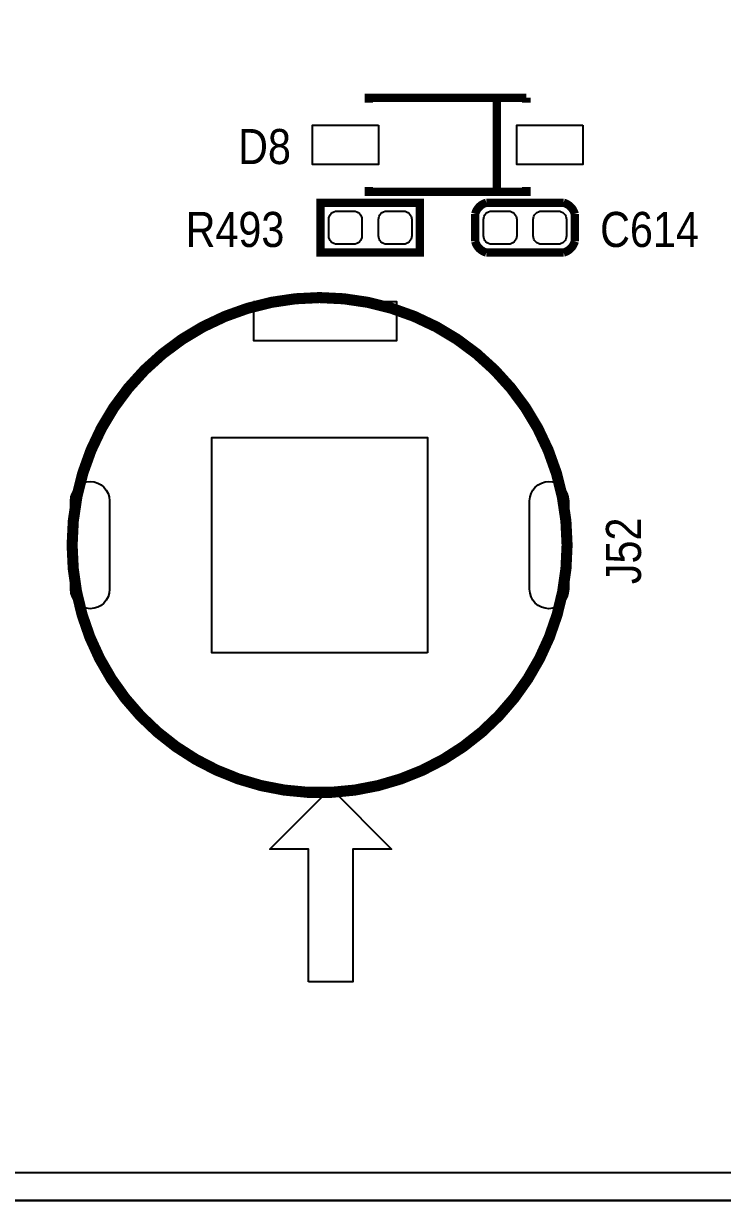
# Model space of a CAD drawing. Extents: x 35 to 236, y 10 to 166.
# Drawn here: x 66.35 to 78.99, y 10 to 31.29 of the extents above; entities that cross this region are included whole.
import ezdxf

# ---------------------------------------------------------------- set-up
doc = ezdxf.new("R2010")
doc.units = 0
for name, color, linetype in [('BG_OUTLINE', 254, 'CONTINUOUS'), ('PG_SILKSCREEN_TOP', 254, 'CONTINUOUS'), ('PIN_SOLDERMASK_TOP', 85, 'CONTINUOUS'), ('RD_SILKSCREEN_TOP', 142, 'CONTINUOUS'), ('RKI_ALL', 43, 'CONTINUOUS')]:
    doc.layers.add(name, color=color, linetype=linetype)

msp = doc.modelspace()

# ---------------------------------------------------------------- linework, layer by layer
at = {"layer": 'BG_OUTLINE'}
msp.add_lwpolyline([(35, 12), (35, 121.6358, -0.414214), (37.286, 123.9218), (41.2, 123.9218), (41.2, 157.5018), (37.286, 157.5018, -0.414214), (35, 159.7878), (35, 163, -0.414214), (37, 165), (228, 165, -0.414214), (230, 163), (230, 12, -0.414214), (228, 10), (37, 10, -0.414214)], format="xyb", close=True, dxfattribs=at)
for points in [[(228, 10), (37, 10)], [(37, 10), (228, 10)]]:
    msp.add_lwpolyline(points, dxfattribs=at)
at = {"layer": 'PG_SILKSCREEN_TOP'}
for points, const_width in [([(75.4449, 29.9499), (72.5951, 29.9499), (72.5951, 29.862)], 0.1524), ([(74.909, 28.211), (74.909, 29.989)], 0.1524), ([(75.4449, 29.862), (75.4449, 29.9499)], 0.1524), ([(72.5951, 28.338), (72.5951, 28.25), (75.4449, 28.25), (75.4449, 28.338)], 0.1524), ([(71.72, 27.8), (71.72, 28.05), (73.52, 28.05), (73.52, 27.15), (71.72, 27.15), (71.72, 27.8)], 0.15), ([(74.52, 27.85), (74.52, 27.35)], 0.15)]:
    msp.add_lwpolyline(points, dxfattribs=dict(at, const_width=const_width))
for points, const_width in [([(74.52, 27.35, 0.265564), (74.72, 27.15), (76.12, 27.15, 0.265564), (76.32, 27.35), (76.32, 27.85, 0.265564), (76.12, 28.05), (74.72, 28.05, 0.265564), (74.52, 27.85)], 0.15), ([(76.1822, 21.8568, 0.999998), (67.2263, 21.8568, 1.000002), (76.1822, 21.8568)], 0.2007)]:
    msp.add_lwpolyline(points, format="xyb", dxfattribs=dict(at, const_width=const_width))
for points in [[(70.5054, 26.256), (70.5054, 25.5575), (73.1038, 25.5575), (73.1038, 26.256)], [(71.5036, 13.9574), (71.5036, 16.3577), (70.8051, 16.3577), (71.9049, 17.4575), (73.0047, 16.3577), (72.3037, 16.3577), (72.3037, 13.9574)]]:
    msp.add_lwpolyline(points, close=True, dxfattribs=at)
at = {"layer": 'PIN_SOLDERMASK_TOP'}
for points in [[(72.767, 29.4556), (72.767, 28.7444), (71.5732, 28.7444), (71.5732, 29.4556)], [(76.4668, 29.4556), (76.4668, 28.7444), (75.273, 28.7444), (75.273, 29.4556)], [(73.6538, 19.9074), (69.7549, 19.9074), (69.7549, 23.8062), (73.6538, 23.8062)]]:
    msp.add_lwpolyline(points, close=True, dxfattribs=at)
for points in [[(72.32, 27.3), (72.02, 27.3, -0.414214), (71.87, 27.45), (71.87, 27.75, -0.414214), (72.02, 27.9), (72.32, 27.9, -0.414214), (72.47, 27.75), (72.47, 27.45, -0.414214)], [(73.22, 27.3), (72.92, 27.3, -0.414214), (72.77, 27.45), (72.77, 27.75, -0.414214), (72.92, 27.9), (73.22, 27.9, -0.414214), (73.37, 27.75), (73.37, 27.45, -0.414214)], [(74.82, 27.9), (75.12, 27.9, -0.414214), (75.27, 27.75), (75.27, 27.45, -0.414214), (75.12, 27.3), (74.82, 27.3, -0.414214), (74.67, 27.45), (74.67, 27.75, -0.414214)], [(75.72, 27.9), (76.02, 27.9, -0.414214), (76.17, 27.75), (76.17, 27.45, -0.414214), (76.02, 27.3), (75.72, 27.3, -0.414214), (75.57, 27.45), (75.57, 27.75, -0.414214)], [(67.9044, 22.6569), (67.9044, 21.0567, -1), (67.2034, 21.0567), (67.2034, 22.6569, -1)], [(76.2052, 22.6569), (76.2052, 21.0567, -1), (75.5042, 21.0567), (75.5042, 22.6569, -1)]]:
    msp.add_lwpolyline(points, format="xyb", close=True, dxfattribs=at)
at = {"layer": 'RKI_ALL'}
msp.add_lwpolyline([(35.5, 121.6358, -0.414214), (37.286, 123.4218), (41.7, 123.4218), (41.7, 158.0018), (37.286, 158.0018, -0.414214), (35.5, 159.7878), (35.5, 163, -0.414214), (37, 164.5), (228, 164.5, -0.414214), (229.5, 163), (229.5, 12, -0.414214), (228, 10.5), (37, 10.5, -0.414214), (35.5, 12)], format="xyb", close=True, dxfattribs=at)

# ---------------------------------------------------------------- texts
at = {"layer": 'RD_SILKSCREEN_TOP', "width": 0.88}
for s, p in [('D8', (70.23, 28.75)), ('R493', (69.28, 27.25)), ('C614', (76.78, 27.25))]:
    msp.add_text(s, height=0.635, dxfattribs=at).set_placement(p)
msp.add_text('J52', height=0.635, rotation=90, dxfattribs=at).set_placement((77.52, 21.15))

doc.saveas('drawing.dxf')
